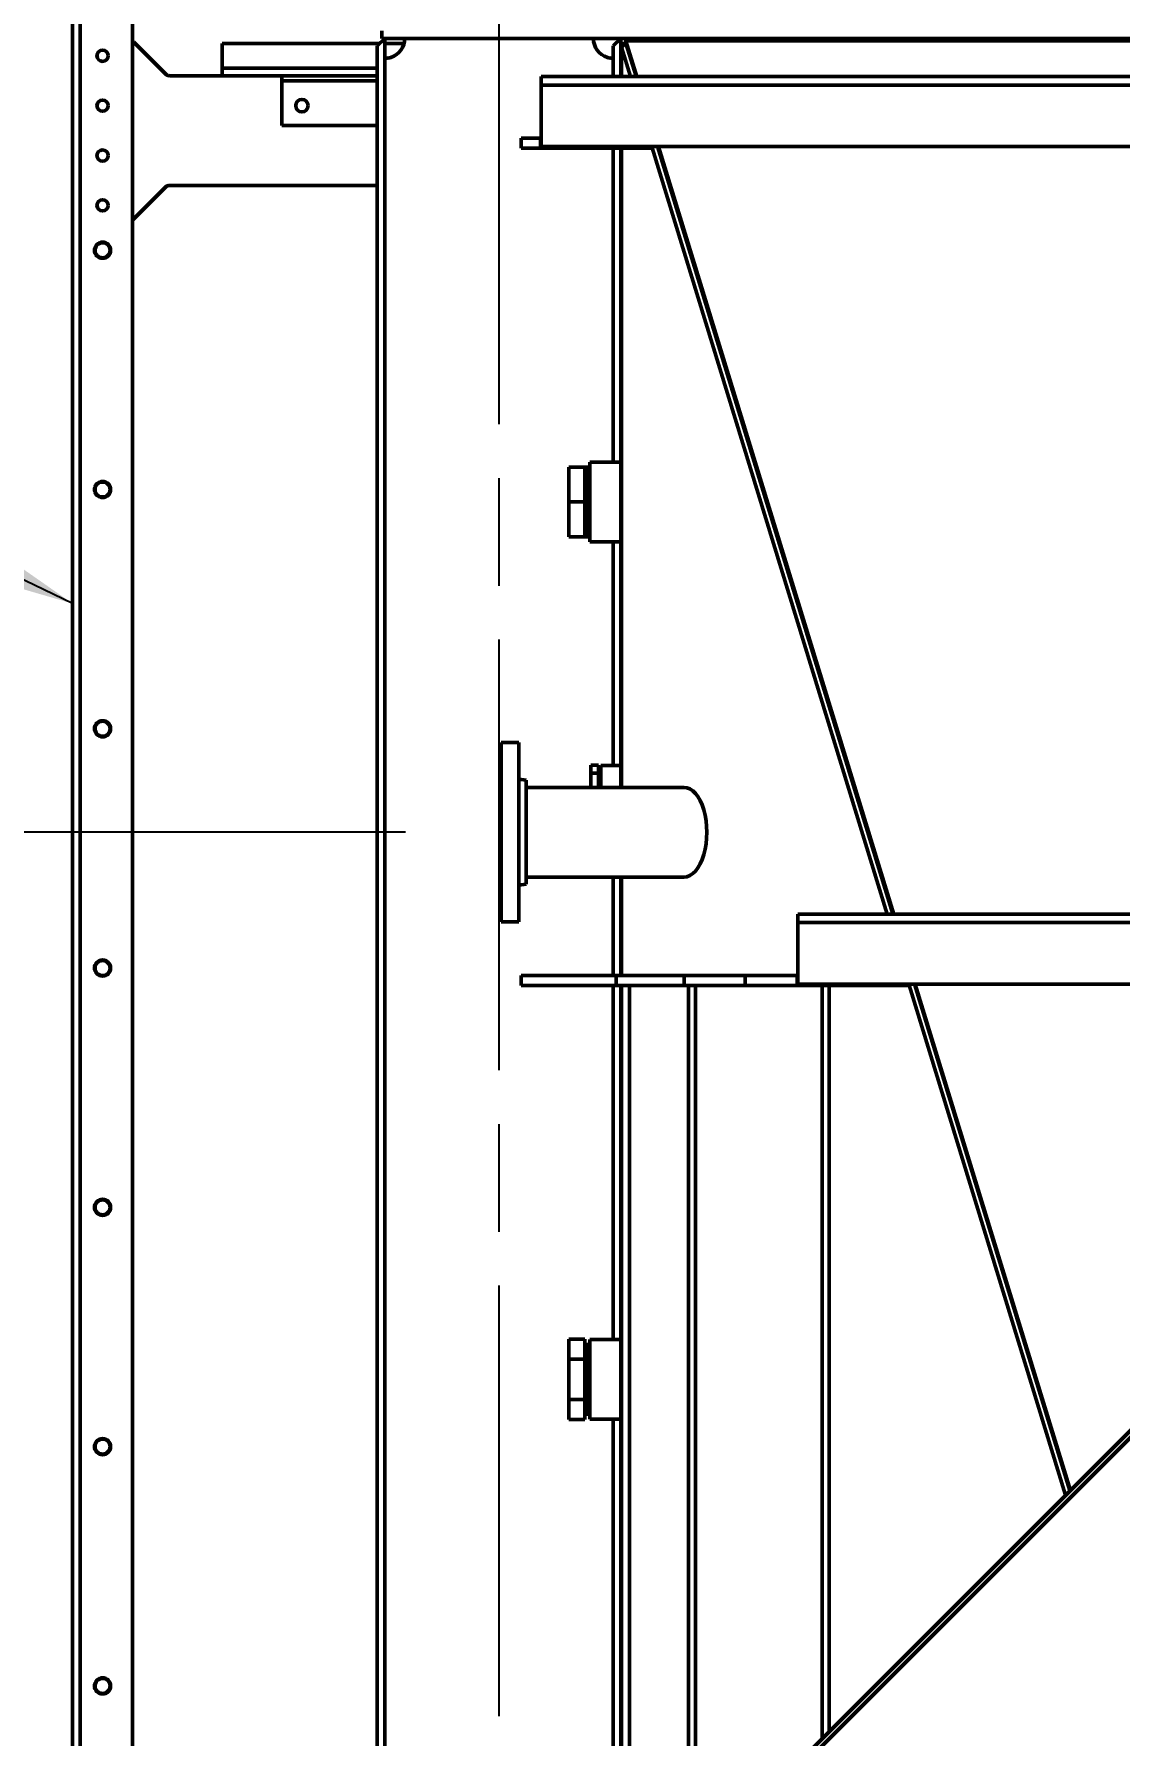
# Model space of a CAD drawing. Header units: inches. Extents: x 11 to 1621, y 11 to 1332.
# Drawn here: x 1144.5 to 1199, y 415.6 to 500.9 of the extents above; entities that cross this region are included whole.
import ezdxf

# ---------------------------------------------------------------- set-up
doc = ezdxf.new("R2010")
doc.units = ezdxf.units.IN
doc.header["$LTSCALE"] = 48
doc.header["$MEASUREMENT"] = 0
doc.linetypes.add('CHAIN', pattern=[0.7087, 0.4724, -0.0591, 0.1181, -0.0591])
for name, color, linetype, lineweight in [('Centerline (ANSI)', 7, 'Continuous', 25), ('Dimension (ANSI)', 7, 'Continuous', 25), ('Symbol (ANSI)', 7, 'Continuous', 25), ('Visible (ANSI)', 7, 'Continuous', 50)]:
    doc.layers.add(name, color=color, linetype=linetype, lineweight=lineweight)
doc.styles.add('Dimension Text', font='tahoma.ttf')
doc.dimstyles.new('ELC FT', dxfattribs={"dimscale": 48, "dimtxt": 0.12, "dimasz": 0.098425, "dimexe": 0.05, "dimexo": 0.1, "dimgap": 0.031496, "dimtad": 1, "dimdec": 5, "dimzin": 3, "dimdsep": 46, "dimlunit": 4, "dimtxsty": 'Dimension Text', "dimcen": 0.09, "dimdle": 0.5, "dimclrd": 5, "dimclre": 5, "dimclrt": 256, "dimadec": 1, "dimazin": 3, "dimtfac": 0.833333, "dimtofl": 0, "dimtmove": 0, "dimatfit": 3, "dimfxl": 0, "dimfrac": 2, "dimtolj": 1, "dimtzin": 0, "dimlwd": 25, "dimlwe": 25, "dimarcsym": 0})
doc.dimstyles.new('ELC IN$7', dxfattribs={"dimscale": 48, "dimtxt": 0.12, "dimasz": 0.098425, "dimexe": 0.05, "dimexo": 0.1, "dimgap": 0.031496, "dimtad": 0, "dimtih": 1, "dimtoh": 1, "dimdec": 5, "dimzin": 0, "dimdsep": 46, "dimlunit": 5, "dimtxsty": 'Dimension Text', "dimcen": 0.09, "dimdle": 0.5, "dimclrd": 256, "dimclre": 5, "dimclrt": 256, "dimadec": 1, "dimazin": 3, "dimtfac": 0.833333, "dimtofl": 0, "dimtmove": 0, "dimatfit": 3, "dimfxl": 0, "dimfrac": 2, "dimtolj": 1, "dimtzin": 0, "dimlwd": -1, "dimlwe": 25, "dimarcsym": 0})

# ---------------------------------------------------------------- blocks, each defined once
blk = doc.blocks.new('*D32')
at = {"layer": 'Defpoints', "color": 0, "linetype": 'Continuous', "transparency": 16777216}
for p in [(1009.144, 460.889), (1167.944, 460.889), (1018.545, 291.451)]:
    blk.add_point(p, dxfattribs=at)
at = {"layer": 'Dimension (ANSI)', "color": 5, "linetype": 'Continuous', "lineweight": 25, "transparency": 16777216}
for p, q in [((1163.144, 460.889), (1006.744, 460.889)), ((1009.144, 296.176), (1009.144, 456.165)), ((1013.745, 291.451), (1006.744, 291.451))]:
    blk.add_line(p, q, dxfattribs=at)
at = {"layer": 'Dimension (ANSI)', "color": 5, "linetype": 'Continuous', "transparency": 16777216}
for points in [[(1008.356, 456.165), (1009.931, 456.165), (1009.144, 460.889)], [(1008.356, 296.176), (1009.931, 296.176), (1009.144, 291.451)]]:
    blk.add_solid(points, dxfattribs=at)
at = {"layer": 'Dimension (ANSI)', "linetype": 'Continuous', "lineweight": 25, "transparency": 16777216, "insert": (1003.996, 376.17), "char_height": 5.76, "attachment_point": 5, "rotation": 90, "style": 'Dimension Text'}
blk.add_mtext('\\A1;14\'-1 7/16"', dxfattribs=at)
blk = doc.blocks.new('*D51')
at = {"layer": 'Defpoints', "color": 0, "linetype": 'Continuous', "transparency": 16777216}
for p in [(1146.447, 546.451), (994.545, 291.451), (1018.545, 291.451)]:
    blk.add_point(p, dxfattribs=at)
at = {"layer": 'Dimension (ANSI)', "color": 5, "linetype": 'Continuous', "lineweight": 25, "transparency": 16777216}
for p, q in [((1141.647, 546.451), (992.145, 546.451)), ((994.545, 541.727), (994.545, 296.176)), ((1013.745, 291.451), (992.145, 291.451))]:
    blk.add_line(p, q, dxfattribs=at)
at = {"layer": 'Dimension (ANSI)', "color": 5, "linetype": 'Continuous', "transparency": 16777216}
for points in [[(993.758, 541.727), (995.333, 541.727), (994.545, 546.451)], [(993.758, 296.176), (995.333, 296.176), (994.545, 291.451)]]:
    blk.add_solid(points, dxfattribs=at)
at = {"layer": 'Dimension (ANSI)', "linetype": 'Continuous', "lineweight": 25, "transparency": 16777216, "insert": (990.034, 418.951), "char_height": 5.76, "attachment_point": 5, "rotation": 90, "style": 'Dimension Text'}
blk.add_mtext('\\A1;21\'-3"', dxfattribs=at)

msp = doc.modelspace()

# ---------------------------------------------------------------- linework, layer by layer
at = {"layer": 'Centerline (ANSI)', "linetype": 'CHAIN', "ltscale": 0.952448}
msp.add_line((1167.836979, 286.951101), (1167.836979, 506.511101), dxfattribs=at)
at = {"layer": 'Visible (ANSI)'}
for p, q in [((1149.446979, 504.524324), (1149.446979, 411.201101)), ((1146.446979, 411.451101), (1146.446979, 503.33346)), ((1146.821979, 503.437014), (1146.821979, 411.451101)), ((1161.946979, 500.701101), (1161.946979, 501.081101)), ((1151.123756, 498.899324), (1149.520203, 500.502878)), ((1153.946979, 500.451101), (1161.856979, 500.451101)), ((1153.946979, 499.201101), (1153.946979, 500.451101)), ((1162.106979, 500.701101), (1161.726979, 500.321101)), ((1161.726979, 411.451101), (1161.726979, 500.321101)), ((1174.196979, 500.701101), (1161.946979, 500.701101)), ((1162.106979, 411.451101), (1162.106979, 500.701101)), ((1162.106979, 500.451101), (1163.075225, 500.451101)), ((1173.946979, 500.701101), (1173.566979, 500.321101)), ((1173.566979, 498.786935), (1173.566979, 500.321101)), ((1173.946979, 500.451101), (1173.946979, 500.701101)), ((1173.946979, 500.451101), (1174.196979, 500.451101)), ((1173.946979, 498.786935), (1173.946979, 500.451101)), ((1174.196979, 500.451101), (1173.974406, 500.26126)), ((1173.974406, 498.786935), (1173.974406, 500.26126)), ((1173.974406, 500.26126), (1174.426655, 498.786935)), ((1174.196979, 500.701101), (1204.946979, 500.701101)), ((1174.196979, 500.579677), (1174.196979, 500.701101)), ((1174.196979, 500.451101), (1174.196979, 500.579677)), ((1204.946979, 500.579677), (1174.196979, 500.579677)), ((1174.196979, 500.579677), (1174.746902, 498.786935)), ((1174.707462, 498.786935), (1174.196979, 500.451101)), ((1174.196979, 500.451101), (1174.707462, 498.786935)), ((1153.946979, 498.826101), (1151.300533, 498.826101)), ((1161.726979, 499.201101), (1153.946979, 499.201101)), ((1153.946979, 499.201101), (1153.946979, 498.826101)), ((1161.726979, 499.201101), (1153.946979, 499.201101)), ((1153.946979, 498.826101), (1161.726979, 498.826101)), ((1156.946979, 498.826101), (1156.946979, 498.701101)), ((1156.946979, 498.576101), (1156.946979, 498.701101)), ((1156.946979, 498.576101), (1161.726979, 498.576101)), ((1156.946979, 498.576101), (1156.946979, 498.201101)), ((1169.946979, 498.786935), (1242.797444, 498.786935)), ((1169.946979, 498.358132), (1169.946979, 498.786935)), ((1156.946979, 498.201101), (1156.946979, 496.451101)), ((1242.368641, 498.358132), (1169.946979, 498.358132)), ((1169.946979, 495.272298), (1169.946979, 498.358132)), ((1156.946979, 496.326101), (1156.946979, 496.451101)), ((1156.946979, 496.326101), (1161.726979, 496.326101)), ((1168.946979, 495.701101), (1168.946979, 495.201101)), ((1168.946979, 495.701101), (1169.906208, 495.701101)), ((1169.906208, 495.201101), (1168.946979, 495.201101)), ((1169.906208, 495.701101), (1169.906208, 495.201101)), ((1169.906208, 495.701101), (1169.946979, 495.701101)), ((1175.522342, 495.201101), (1169.906208, 495.201101)), ((1204.946979, 495.272298), (1169.946979, 495.272298)), ((1173.566979, 479.451101), (1173.566979, 495.201101)), ((1173.946979, 463.139261), (1173.946979, 495.201101)), ((1173.974406, 463.139261), (1173.974406, 495.201101)), ((1175.522342, 495.272298), (1175.522342, 495.201101)), ((1175.522342, 495.215009), (1187.31014, 456.786935)), ((1187.590947, 456.786935), (1175.785576, 495.272298)), ((1175.785576, 495.272298), (1187.590947, 456.786935)), ((1175.825016, 495.272298), (1187.630388, 456.786935)), ((1149.520203, 491.649324), (1151.123756, 493.252878)), ((1151.300533, 493.326101), (1161.726979, 493.326101)), ((1171.331979, 479.201101), (1172.141979, 479.201101)), ((1171.331979, 479.201101), (1171.331979, 477.451101)), ((1172.141979, 479.201101), (1172.141979, 479.204017)), ((1172.141979, 479.204017), (1172.218661, 479.204017)), ((1172.141979, 478.413631), (1172.141979, 479.201101)), ((1172.218661, 475.698185), (1172.218661, 479.204017)), ((1172.386979, 479.198757), (1172.218661, 479.204017)), ((1172.386979, 475.451101), (1172.386979, 479.451101)), ((1172.386979, 479.451101), (1173.946979, 479.451101)), ((1172.141979, 478.238571), (1172.141979, 478.413631)), ((1172.141979, 477.451101), (1172.141979, 478.238571)), ((1171.331979, 477.451101), (1172.141979, 477.451101)), ((1171.331979, 477.451101), (1171.331979, 475.701101)), ((1172.141979, 476.663631), (1172.141979, 477.451101)), ((1172.141979, 476.488571), (1172.141979, 476.663631)), ((1172.141979, 475.701101), (1172.141979, 476.488571)), ((1171.331979, 475.701101), (1172.141979, 475.701101)), ((1172.141979, 475.698185), (1172.141979, 475.701101)), ((1172.141979, 475.698185), (1172.218661, 475.698185)), ((1172.386979, 475.703445), (1172.218661, 475.698185)), ((1172.386979, 475.451101), (1173.946979, 475.451101)), ((1173.566979, 464.236101), (1173.566979, 475.451101)), ((1167.944479, 456.389261), (1167.944479, 465.389261)), ((1167.944479, 465.389261), (1168.824479, 465.389261)), ((1168.824479, 456.389261), (1168.824479, 465.389261)), ((1167.884479, 457.794261), (1167.884479, 463.984261)), ((1167.884479, 463.984261), (1167.944479, 463.984261)), ((1169.194479, 463.49883), (1168.824479, 463.544261)), ((1169.194479, 458.279691), (1169.194479, 463.49883)), ((1172.441979, 464.247844), (1172.821979, 464.247844)), ((1172.441979, 464.247844), (1172.441979, 463.849473)), ((1172.441979, 463.849473), (1172.821979, 463.849473)), ((1172.441979, 463.849473), (1172.441979, 463.139261)), ((1172.821979, 463.849473), (1172.821979, 464.247844)), ((1172.821979, 464.114471), (1172.875323, 464.114471)), ((1172.821979, 463.139261), (1172.821979, 463.849473)), ((1172.875323, 463.139261), (1172.875323, 464.114471)), ((1172.946979, 464.112232), (1172.875323, 464.114471)), ((1172.946979, 463.139261), (1172.946979, 464.236101)), ((1172.946979, 464.236101), (1173.946979, 464.236101)), ((1177.105237, 463.139261), (1169.194479, 463.139261)), ((1177.105237, 458.639261), (1169.194479, 458.639261)), ((1173.566979, 453.701101), (1173.566979, 458.639261)), ((1173.946979, 453.701101), (1173.946979, 458.639261)), ((1173.974406, 453.701101), (1173.974406, 458.639261)), ((1167.884479, 457.794261), (1167.944479, 457.794261)), ((1169.194479, 458.279691), (1168.824479, 458.234261)), ((1182.821979, 456.786935), (1231.091137, 456.786935)), ((1182.821979, 456.358132), (1182.821979, 456.786935)), ((1167.944479, 456.389261), (1168.824479, 456.389261)), ((1231.059471, 456.358132), (1182.821979, 456.358132)), ((1182.821979, 453.272298), (1182.821979, 456.358132)), ((1168.946979, 453.701101), (1168.946979, 453.201101)), ((1168.946979, 453.701101), (1173.705042, 453.701101)), ((1173.705042, 453.701101), (1173.705042, 453.201101)), ((1173.705042, 453.701101), (1177.120467, 453.701101)), ((1177.120467, 453.701101), (1177.120467, 453.201101)), ((1177.120467, 453.701101), (1180.174168, 453.701101)), ((1180.174168, 453.701101), (1180.174168, 453.201101)), ((1180.174168, 453.701101), (1182.789693, 453.701101)), ((1182.789693, 453.701101), (1182.789693, 453.201101)), ((1182.789693, 453.701101), (1182.821979, 453.701101)), ((1210.946979, 453.272298), (1182.821979, 453.272298)), ((1188.405827, 453.272298), (1188.405827, 453.201101)), ((1196.467283, 427.850191), (1188.669061, 453.272298)), ((1188.669061, 453.272298), (1196.467283, 427.850191)), ((1188.708502, 453.272298), (1196.497465, 427.880374)), ((1173.705042, 453.201101), (1168.946979, 453.201101)), ((1173.566979, 435.451101), (1173.566979, 453.201101)), ((1177.120467, 453.201101), (1173.705042, 453.201101)), ((1173.946979, 411.701101), (1173.946979, 453.201101)), ((1173.974406, 411.701101), (1173.974406, 453.201101)), ((1174.377883, 411.451101), (1174.377883, 453.201101)), ((1180.174168, 453.201101), (1177.120467, 453.201101)), ((1177.337918, 411.451101), (1177.337918, 453.201101)), ((1177.694035, 411.451101), (1177.694035, 453.201101)), ((1182.789693, 453.201101), (1180.174168, 453.201101)), ((1188.405827, 453.201101), (1182.789693, 453.201101)), ((1184.041817, 415.424725), (1184.041817, 453.201101)), ((1184.397934, 415.780842), (1184.397934, 453.201101)), ((1188.405827, 453.215009), (1196.252394, 427.635302)), ((1171.331979, 435.471827), (1172.141979, 435.471827)), ((1171.331979, 435.471827), (1171.331979, 434.461464)), ((1172.141979, 435.017181), (1172.141979, 435.471827)), ((1172.386979, 431.451101), (1172.386979, 435.451101)), ((1172.386979, 435.451101), (1173.946979, 435.451101)), ((1171.331979, 434.461464), (1172.141979, 434.461464)), ((1171.331979, 434.461464), (1171.331979, 432.440738)), ((1172.141979, 435.204017), (1172.218661, 435.204017)), ((1172.141979, 434.91611), (1172.141979, 435.017181)), ((1172.141979, 434.461464), (1172.141979, 434.91611)), ((1172.141979, 433.552171), (1172.141979, 434.461464)), ((1172.218661, 431.698185), (1172.218661, 435.204017)), ((1172.386979, 435.198757), (1172.218661, 435.204017)), ((1180.068193, 411.451101), (1202.59803, 433.980938)), ((1202.774807, 433.804162), (1180.421746, 411.451101)), ((1172.141979, 433.35003), (1172.141979, 433.552171)), ((1172.141979, 432.440738), (1172.141979, 433.35003)), ((1171.331979, 432.440738), (1172.141979, 432.440738)), ((1171.331979, 432.440738), (1171.331979, 431.430375)), ((1172.141979, 431.986092), (1172.141979, 432.440738)), ((1172.141979, 431.885021), (1172.141979, 431.986092)), ((1171.331979, 431.430375), (1172.141979, 431.430375)), ((1172.141979, 431.430375), (1172.141979, 431.885021)), ((1172.141979, 431.698185), (1172.218661, 431.698185)), ((1172.386979, 431.703445), (1172.218661, 431.698185)), ((1172.386979, 431.451101), (1173.946979, 431.451101)), ((1173.566979, 411.701101), (1173.566979, 431.451101))]:
    msp.add_line(p, q, dxfattribs=at)
for centre, radius in [((1147.946979, 499.826101), 0.28125), ((1157.946979, 497.326101), 0.3125), ((1147.946979, 497.326101), 0.28125), ((1147.946979, 494.826101), 0.28125), ((1147.946979, 492.326101), 0.28125), ((1147.946979, 490.076101), 0.40625), ((1147.946979, 490.076101), 0.375), ((1147.946979, 478.076101), 0.40625), ((1147.946979, 478.076101), 0.375), ((1147.946979, 466.076101), 0.40625), ((1147.946979, 466.076101), 0.375), ((1147.946979, 454.076101), 0.40625), ((1147.946979, 454.076101), 0.375), ((1147.946979, 442.076101), 0.40625), ((1147.946979, 442.076101), 0.375), ((1147.946979, 430.076101), 0.40625), ((1147.946979, 430.076101), 0.375), ((1147.946979, 418.076101), 0.40625), ((1147.946979, 418.076101), 0.375)]:
    msp.add_circle(centre, radius, dxfattribs=at)
for centre, radius, start, end in [((1149.343426, 500.326101), 0.25, 45, 65.53019948), ((1162.106979, 500.701101), 1, 287.45760312, 0), ((1173.566979, 500.701101), 1, 180, 252.54239688), ((1151.300533, 499.076101), 0.25, 225, 270), ((1151.300533, 493.076101), 0.25, 90, 135), ((1149.343426, 491.826101), 0.25, 294.46980052, 315)]:
    msp.add_arc(centre, radius, start, end, dxfattribs=at)
msp.add_ellipse((1177.105237, 460.889261), major_axis=(0, -2.25), ratio=0.511506276, start_param=0, end_param=3.141592654, dxfattribs=at)
for points, knots in [([(1162.406979, 499.747162), (1162.370335, 499.735638), (1162.330465, 499.725662), (1162.256259, 499.711585), (1162.221957, 499.70736), (1162.168247, 499.702622), (1162.145152, 499.701712), (1162.114518, 499.701012), (1162.106979, 499.701101), (1162.106979, 499.701101)], [-1.159843651, -1.159843651, -1.159843651, -1.159843651, -0.867130676, -0.867130676, -0.5744177, -0.5744177, -0.28720885, -0.28720885, 0, 0, 0, 0]), ([(1173.566979, 499.701101), (1173.566979, 499.701101), (1173.559441, 499.701012), (1173.528807, 499.701712), (1173.505712, 499.702622), (1173.452002, 499.70736), (1173.4177, 499.711585), (1173.343494, 499.725662), (1173.303624, 499.735638), (1173.266979, 499.747162)], [2.37700531, 2.37700531, 2.37700531, 2.37700531, 2.66421416, 2.66421416, 2.95142301, 2.95142301, 3.244135986, 3.244135986, 3.536848962, 3.536848962, 3.536848962, 3.536848962])]:
    msp.add_open_spline(points, degree=3, knots=knots, dxfattribs=at)

# ---------------------------------------------------------------- dimensions: what is measured, and where the dimension line sits
at = {"layer": 'Dimension (ANSI)', "color": 5, "linetype": 'Continuous', "lineweight": 25, "true_color": 0x0000ff}
for base, p1, p2, picture, middle in [((994.545281, 291.451101), (1146.446979, 546.451101), (1018.545281, 291.451101), '*D51', (994.545281, 418.951101)), ((1009.143755, 460.889261), (1018.545281, 291.451101), (1167.944479, 460.889261), '*D32', (1009.143755, 376.170181))]:
    dim = msp.add_linear_dim(base=base, p1=p1, p2=p2, angle=270, dimstyle='ELC FT', override={"dimgap": 0.031496, "dimdec": 5, "dimlfac": 1, "dimtol": 0, "dimlim": 0, "dimtp": 0, "dimtm": 0, "dimtdec": 2, "dimatfit": 1}, dxfattribs=at)
    dim.commit()
    dim.dimension.update_dxf_attribs({"geometry": picture, "text_midpoint": middle, "dimtype": 160})

# ---------------------------------------------------------------- leaders
at = {"layer": 'Symbol (ANSI)', "annotation_type": 0, "has_hookline": 1, "hookline_direction": 1, "text_width": 58.942324}
msp.add_leader([(1146.446979, 472.354337), (1123.760426, 483.201799), (1119.036016, 483.201799)], dimstyle='ELC IN$7', override={"dimtad": 0}, dxfattribs=at)

doc.saveas('drawing.dxf')
